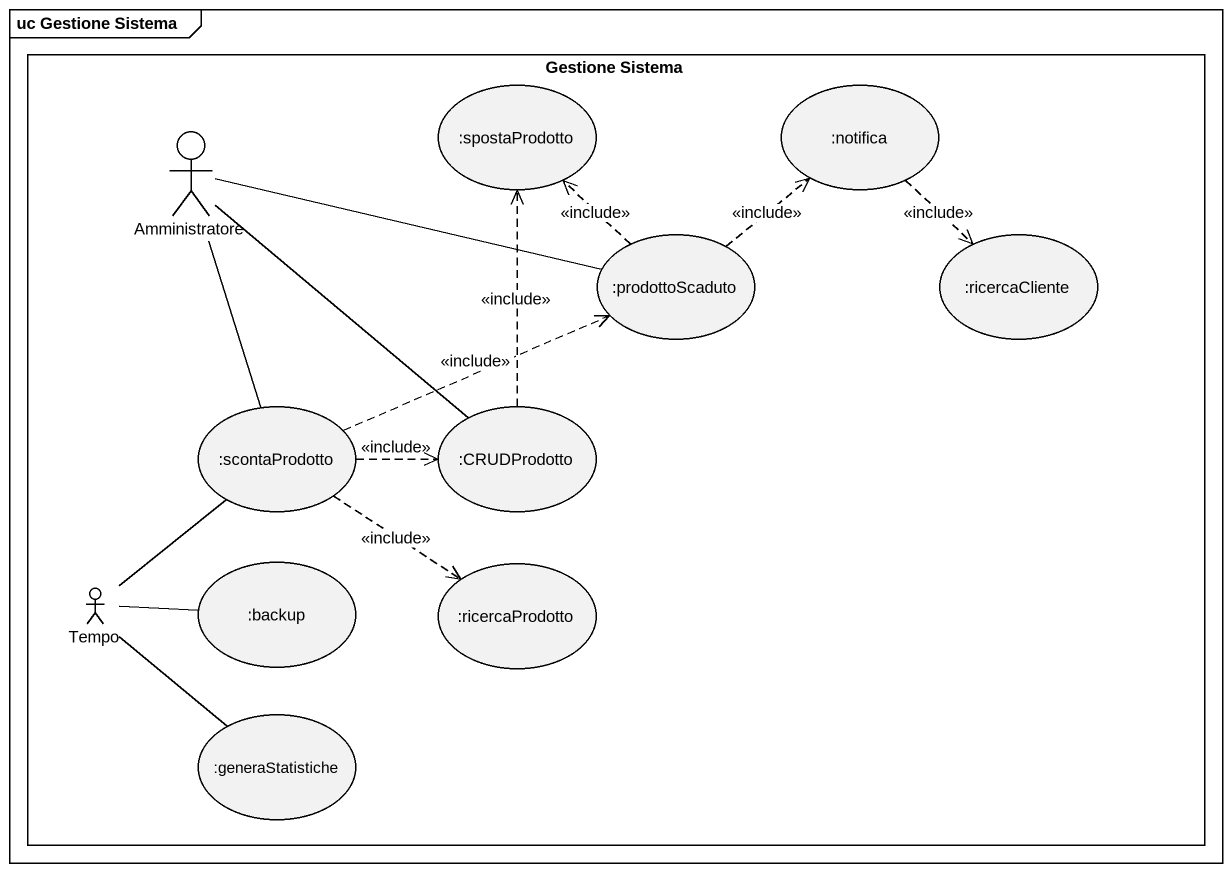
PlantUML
@startuml
mainframe uc Gestione Sistema
rectangle "Gestione Sistema" as Gestione_Sistema {
  usecase ":spostaProdotto" as spostaProdotto
  usecase ":notifica" as notifica
  actor Amministratore
  usecase ":prodottoScaduto" as prodottoScaduto
  usecase ":ricercaCliente" as ricercaCliente
  usecase ":scontaProdotto" as scontaProdotto
  usecase ":CRUDProdotto" as CRUDProdotto
  actor Tempo
  usecase ":backup" as backup
  usecase ":ricercaProdotto" as ricercaProdotto
  usecase ":generaStatistiche" as generaStatistiche
}
notifica ..> ricercaCliente : <<include>>
Amministratore -right- prodottoScaduto
Amministratore -- scontaProdotto
Amministratore -- CRUDProdotto
prodottoScaduto .up.> spostaProdotto : <<include>>
prodottoScaduto .up.> notifica : <<include>>
scontaProdotto .right.> prodottoScaduto : <<include>>
scontaProdotto .right.> CRUDProdotto : <<include>>
scontaProdotto ..> ricercaProdotto : <<include>>
CRUDProdotto .up.> spostaProdotto : <<include>>
Tempo -up- scontaProdotto
Tempo -right- backup
Tempo -- generaStatistiche
@enduml
